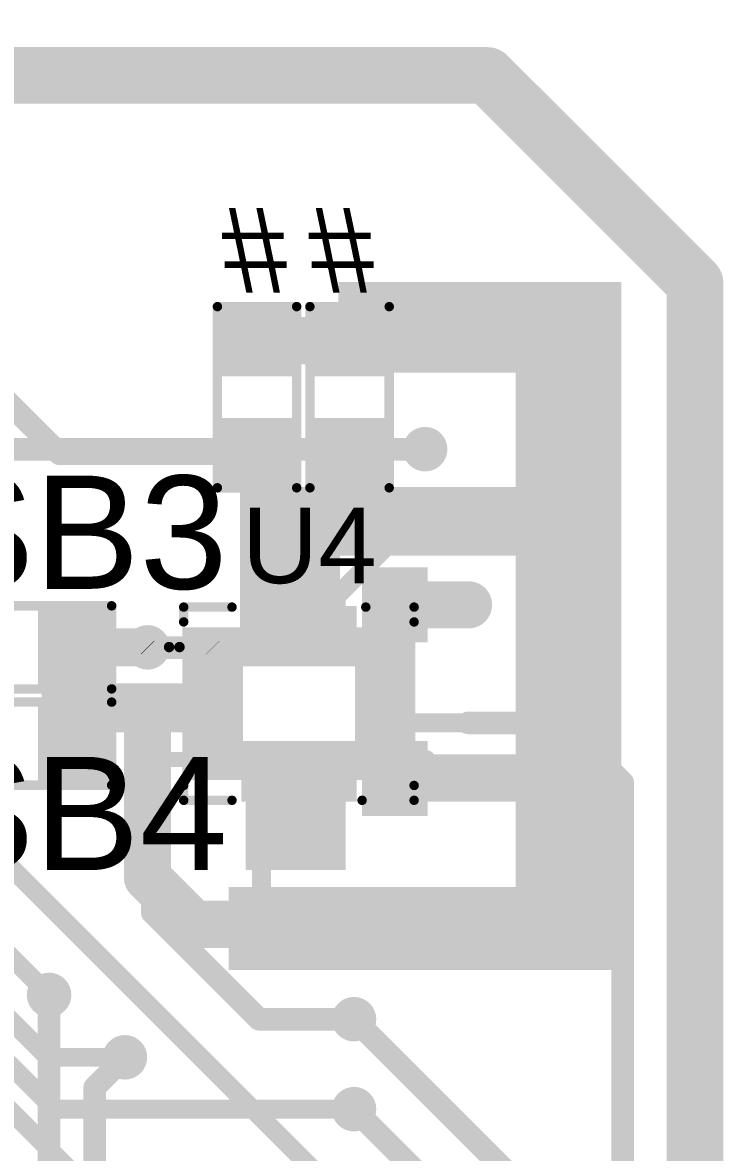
# Model space of a CAD drawing. Header units: millimetres. Extents: x -1.36 to 1.18, y -0.07 to 2.63.
# Drawn here: x 0.582 to 0.953, y 1.037 to 1.636 of the extents above; entities that cross this region are included whole.
import ezdxf

# ---------------------------------------------------------------- set-up
doc = ezdxf.new("R2010")
doc.units = ezdxf.units.MM
doc.header["$MEASUREMENT"] = 0
for name, color, linetype in [('BottomLayer', 5, 'Continuous'), ('BottomPaste', 16, 'Continuous'), ('BottomSolder', 6, 'Continuous'), ('TopLayer', 1, 'Continuous'), ('TopOverlay', 2, 'Continuous'), ('TopPaste', 8, 'Continuous'), ('TopSolder', 216, 'Continuous'), ('ViaHoleLayer', 16, 'Continuous')]:
    doc.layers.add(name, color=color, linetype=linetype)
doc.styles.add('Arial', font='arial.ttf', dxfattribs={"height": 0.2})

# ---------------------------------------------------------------- blocks, each defined once
blk = doc.blocks.new('14_LGA__2_5_3__10')
at = {"layer": 'TopLayer'}
for points in [[(-0.0128, 0.04783), (-0.0128, 0.02382), (-0.02657, 0.02382), (-0.02657, 0.04783)], [(0.00689, 0.04783), (0.00689, 0.02382), (-0.00689, 0.02382), (-0.00689, 0.04783)], [(0.02657, 0.04783), (0.02657, 0.02382), (0.0128, 0.02382), (0.0128, 0.04783)], [(-0.05768, 0.03642), (-0.03366, 0.03642), (-0.03366, 0.02264), (-0.05768, 0.02264)], [(0.05768, 0.02264), (0.03366, 0.02264), (0.03366, 0.03642), (0.05768, 0.03642)], [(-0.05768, 0.01673), (-0.03366, 0.01673), (-0.03366, 0.00295), (-0.05768, 0.00295)], [(0.05768, 0.00295), (0.03366, 0.00295), (0.03366, 0.01673), (0.05768, 0.01673)], [(-0.05768, -0.00295), (-0.03366, -0.00295), (-0.03366, -0.01673), (-0.05768, -0.01673)], [(0.05768, -0.01673), (0.03366, -0.01673), (0.03366, -0.00295), (0.05768, -0.00295)], [(-0.05768, -0.02264), (-0.03366, -0.02264), (-0.03366, -0.03642), (-0.05768, -0.03642)], [(-0.02657, -0.04783), (-0.02657, -0.02382), (-0.0128, -0.02382), (-0.0128, -0.04783)], [(-0.00689, -0.04783), (-0.00689, -0.02382), (0.00689, -0.02382), (0.00689, -0.04783)], [(0.0128, -0.04783), (0.0128, -0.02382), (0.02657, -0.02382), (0.02657, -0.04783)], [(0.05768, -0.03642), (0.03366, -0.03642), (0.03366, -0.02264), (0.05768, -0.02264)]]:
    blk.add_hatch(color=1, dxfattribs=at).paths.add_polyline_path(points)
at = {"layer": 'TopPaste'}
for points in [[(-0.0128, 0.04783), (-0.0128, 0.02382), (-0.02657, 0.02382), (-0.02657, 0.04783)], [(0.00689, 0.04783), (0.00689, 0.02382), (-0.00689, 0.02382), (-0.00689, 0.04783)], [(0.02657, 0.04783), (0.02657, 0.02382), (0.0128, 0.02382), (0.0128, 0.04783)], [(-0.05768, 0.03642), (-0.03366, 0.03642), (-0.03366, 0.02264), (-0.05768, 0.02264)], [(0.05768, 0.02264), (0.03366, 0.02264), (0.03366, 0.03642), (0.05768, 0.03642)], [(-0.05768, 0.01673), (-0.03366, 0.01673), (-0.03366, 0.00295), (-0.05768, 0.00295)], [(0.05768, 0.00295), (0.03366, 0.00295), (0.03366, 0.01673), (0.05768, 0.01673)], [(-0.05768, -0.00295), (-0.03366, -0.00295), (-0.03366, -0.01673), (-0.05768, -0.01673)], [(0.05768, -0.01673), (0.03366, -0.01673), (0.03366, -0.00295), (0.05768, -0.00295)], [(-0.05768, -0.02264), (-0.03366, -0.02264), (-0.03366, -0.03642), (-0.05768, -0.03642)], [(-0.02657, -0.04783), (-0.02657, -0.02382), (-0.0128, -0.02382), (-0.0128, -0.04783)], [(-0.00689, -0.04783), (-0.00689, -0.02382), (0.00689, -0.02382), (0.00689, -0.04783)], [(0.0128, -0.04783), (0.0128, -0.02382), (0.02657, -0.02382), (0.02657, -0.04783)], [(0.05768, -0.03642), (0.03366, -0.03642), (0.03366, -0.02264), (0.05768, -0.02264)]]:
    blk.add_hatch(color=8, dxfattribs=at).paths.add_polyline_path(points)
at = {"layer": 'TopSolder'}
for points in [[(-0.0088, 0.05183), (-0.0088, 0.01982), (-0.03057, 0.01982), (-0.03057, 0.05183)], [(0.01089, 0.05183), (0.01089, 0.01982), (-0.01089, 0.01982), (-0.01089, 0.05183)], [(0.03057, 0.05183), (0.03057, 0.01982), (0.0088, 0.01982), (0.0088, 0.05183)], [(-0.06168, 0.04042), (-0.02966, 0.04042), (-0.02966, 0.01864), (-0.06168, 0.01864)], [(0.06168, 0.01864), (0.02966, 0.01864), (0.02966, 0.04042), (0.06168, 0.04042)], [(-0.06168, 0.02073), (-0.02966, 0.02073), (-0.02966, -0.00105), (-0.06168, -0.00105)], [(0.06168, -0.00105), (0.02966, -0.00105), (0.02966, 0.02073), (0.06168, 0.02073)], [(-0.06168, 0.00105), (-0.02966, 0.00105), (-0.02966, -0.02073), (-0.06168, -0.02073)], [(0.06168, -0.02073), (0.02966, -0.02073), (0.02966, 0.00105), (0.06168, 0.00105)], [(-0.06168, -0.01864), (-0.02966, -0.01864), (-0.02966, -0.04042), (-0.06168, -0.04042)], [(-0.03057, -0.05183), (-0.03057, -0.01982), (-0.0088, -0.01982), (-0.0088, -0.05183)], [(-0.01089, -0.05183), (-0.01089, -0.01982), (0.01089, -0.01982), (0.01089, -0.05183)], [(0.0088, -0.05183), (0.0088, -0.01982), (0.03057, -0.01982), (0.03057, -0.05183)], [(0.06168, -0.04042), (0.02966, -0.04042), (0.02966, -0.01864), (0.06168, -0.01864)]]:
    blk.add_hatch(color=216, dxfattribs=at).paths.add_polyline_path(points)
at = {"layer": 'TopOverlay', "const_width": 0.005}
for points in [[(-0.06102, 0.05118), (-0.03543, 0.05118)], [(-0.06102, 0.04331), (-0.06102, 0.05118)], [(0.03543, 0.05118), (0.06102, 0.05118)], [(0.06102, 0.04331), (0.06102, 0.05118)], [(-0.06102, -0.05118), (-0.06102, -0.04331)], [(0.06102, -0.05118), (0.06102, -0.04331)], [(-0.06102, -0.05118), (-0.03543, -0.05118)], [(0.03346, -0.05118), (0.06102, -0.05118)]]:
    blk.add_lwpolyline(points, dxfattribs=at)
at = {"layer": 'TopOverlay'}
for points, const_width in [([(-0.06227, 0.05118, 1), (-0.05977, 0.05118, 1)], 0.0025), ([(-0.06227, 0.05118, 1), (-0.05977, 0.05118, 1)], 0.0025), ([(-0.03668, 0.05118, 1), (-0.03418, 0.05118, 1)], 0.0025), ([(0.03418, 0.05118, 1), (0.03668, 0.05118, 1)], 0.0025), ([(0.05977, 0.05118, 1), (0.06227, 0.05118, 1)], 0.0025), ([(0.05977, 0.05118, 1), (0.06227, 0.05118, 1)], 0.0025), ([(-0.06227, 0.04331, 1), (-0.05977, 0.04331, 1)], 0.0025), ([(0.05977, 0.04331, 1), (0.06227, 0.04331, 1)], 0.0025), ([(-0.06324, 0.03, 1), (-0.06876, 0.03, 1)], 0.00551), ([(-0.07013, 0.03, 1), (-0.06738, 0.03, 1)], 0.00276), ([(-0.06462, 0.03, 1), (-0.06187, 0.03, 1)], 0.00276), ([(-0.06227, -0.04331, 1), (-0.05977, -0.04331, 1)], 0.0025), ([(0.05977, -0.04331, 1), (0.06227, -0.04331, 1)], 0.0025), ([(-0.06227, -0.05118, 1), (-0.05977, -0.05118, 1)], 0.0025), ([(-0.06227, -0.05118, 1), (-0.05977, -0.05118, 1)], 0.0025), ([(-0.03668, -0.05118, 1), (-0.03418, -0.05118, 1)], 0.0025), ([(0.03221, -0.05118, 1), (0.03471, -0.05118, 1)], 0.0025), ([(0.05977, -0.05118, 1), (0.06227, -0.05118, 1)], 0.0025), ([(0.05977, -0.05118, 1), (0.06227, -0.05118, 1)], 0.0025)]:
    blk.add_lwpolyline(points, format="xyb", close=True, dxfattribs=dict(at, const_width=const_width))
blk = doc.blocks.new('S______B______22')
at = {"layer": 'TopLayer'}
for points in [[(-0.045, -0.0175), (-0.045, 0.0175), (-0.015, 0.0175), (-0.015, -0.0175)], [(0.015, -0.0175), (0.015, 0.0175), (0.045, 0.0175), (0.045, -0.0175)]]:
    blk.add_hatch(color=1, dxfattribs=at).paths.add_polyline_path(points)
at = {"layer": 'TopPaste'}
for points in [[(-0.045, -0.0175), (-0.045, 0.0175), (-0.015, 0.0175), (-0.015, -0.0175)], [(0.015, -0.0175), (0.015, 0.0175), (0.045, 0.0175), (0.045, -0.0175)]]:
    blk.add_hatch(color=8, dxfattribs=at).paths.add_polyline_path(points)
at = {"layer": 'TopSolder'}
for points in [[(-0.049, -0.0215), (-0.049, 0.0215), (-0.011, 0.0215), (-0.011, -0.0215)], [(0.011, -0.0215), (0.011, 0.0215), (0.049, 0.0215), (0.049, -0.0215)]]:
    blk.add_hatch(color=216, dxfattribs=at).paths.add_polyline_path(points)
at = {"layer": 'TopOverlay', "const_width": 0.005}
for points in [[(-0.05, 0.022), (0.05, 0.022)], [(-0.05, -0.022), (-0.05, 0.022)], [(0.05, -0.022), (0.05, 0.022)], [(-0.05, -0.022), (0.05, -0.022)]]:
    blk.add_lwpolyline(points, dxfattribs=at)
at = {"layer": 'TopOverlay', "const_width": 0.0025}
for points in [[(-0.05125, 0.022, 1), (-0.04875, 0.022, 1)], [(-0.05125, 0.022, 1), (-0.04875, 0.022, 1)], [(0.04875, 0.022, 1), (0.05125, 0.022, 1)], [(0.04875, 0.022, 1), (0.05125, 0.022, 1)], [(-0.05125, -0.022, 1), (-0.04875, -0.022, 1)], [(-0.05125, -0.022, 1), (-0.04875, -0.022, 1)], [(0.04875, -0.022, 1), (0.05125, -0.022, 1)], [(0.04875, -0.022, 1), (0.05125, -0.022, 1)]]:
    blk.add_lwpolyline(points, format="xyb", close=True, dxfattribs=at)
blk = doc.blocks.new('S______B______23')
at = {"layer": 'TopLayer'}
for points in [[(-0.045, -0.0175), (-0.045, 0.0175), (-0.015, 0.0175), (-0.015, -0.0175)], [(0.015, -0.0175), (0.015, 0.0175), (0.045, 0.0175), (0.045, -0.0175)]]:
    blk.add_hatch(color=1, dxfattribs=at).paths.add_polyline_path(points)
at = {"layer": 'TopPaste'}
for points in [[(-0.045, -0.0175), (-0.045, 0.0175), (-0.015, 0.0175), (-0.015, -0.0175)], [(0.015, -0.0175), (0.015, 0.0175), (0.045, 0.0175), (0.045, -0.0175)]]:
    blk.add_hatch(color=8, dxfattribs=at).paths.add_polyline_path(points)
at = {"layer": 'TopSolder'}
for points in [[(-0.049, -0.0215), (-0.049, 0.0215), (-0.011, 0.0215), (-0.011, -0.0215)], [(0.011, -0.0215), (0.011, 0.0215), (0.049, 0.0215), (0.049, -0.0215)]]:
    blk.add_hatch(color=216, dxfattribs=at).paths.add_polyline_path(points)
at = {"layer": 'TopOverlay', "const_width": 0.005}
for points in [[(-0.05, 0.022), (0.05, 0.022)], [(-0.05, -0.022), (-0.05, 0.022)], [(0.05, -0.022), (0.05, 0.022)], [(-0.05, -0.022), (0.05, -0.022)]]:
    blk.add_lwpolyline(points, dxfattribs=at)
at = {"layer": 'TopOverlay', "const_width": 0.0025}
for points in [[(-0.05125, 0.022, 1), (-0.04875, 0.022, 1)], [(-0.05125, 0.022, 1), (-0.04875, 0.022, 1)], [(0.04875, 0.022, 1), (0.05125, 0.022, 1)], [(0.04875, 0.022, 1), (0.05125, 0.022, 1)], [(-0.05125, -0.022, 1), (-0.04875, -0.022, 1)], [(-0.05125, -0.022, 1), (-0.04875, -0.022, 1)], [(0.04875, -0.022, 1), (0.05125, -0.022, 1)], [(0.04875, -0.022, 1), (0.05125, -0.022, 1)]]:
    blk.add_lwpolyline(points, format="xyb", close=True, dxfattribs=at)
blk = doc.blocks.new('R__0603_76')
at = {"layer": 'TopLayer'}
for points in [[(-0.015, 0.0175), (-0.015, -0.0175), (-0.045, -0.0175), (-0.045, 0.0175)], [(0.045, 0.0175), (0.045, -0.0175), (0.015, -0.0175), (0.015, 0.0175)]]:
    blk.add_hatch(color=1, dxfattribs=at).paths.add_polyline_path(points)
at = {"layer": 'TopPaste'}
for points in [[(-0.015, 0.0175), (-0.015, -0.0175), (-0.045, -0.0175), (-0.045, 0.0175)], [(0.045, 0.0175), (0.045, -0.0175), (0.015, -0.0175), (0.015, 0.0175)]]:
    blk.add_hatch(color=8, dxfattribs=at).paths.add_polyline_path(points)
at = {"layer": 'TopSolder'}
for points in [[(-0.011, 0.0215), (-0.011, -0.0215), (-0.049, -0.0215), (-0.049, 0.0215)], [(0.049, 0.0215), (0.049, -0.0215), (0.011, -0.0215), (0.011, 0.0215)]]:
    blk.add_hatch(color=216, dxfattribs=at).paths.add_polyline_path(points)
at = {"layer": 'TopOverlay', "const_width": 0.005}
for points in [[(-0.048, 0.021), (0.048, 0.021)], [(-0.048, 0.021), (-0.048, -0.021)], [(0.048, 0.021), (0.048, -0.021)], [(-0.048, -0.021), (0.048, -0.021)]]:
    blk.add_lwpolyline(points, dxfattribs=at)
at = {"layer": 'TopOverlay', "const_width": 0.0025}
for points in [[(-0.04925, 0.021, 1), (-0.04675, 0.021, 1)], [(-0.04925, 0.021, 1), (-0.04675, 0.021, 1)], [(0.04675, 0.021, 1), (0.04925, 0.021, 1)], [(0.04675, 0.021, 1), (0.04925, 0.021, 1)], [(-0.04925, -0.021, 1), (-0.04675, -0.021, 1)], [(-0.04925, -0.021, 1), (-0.04675, -0.021, 1)], [(0.04675, -0.021, 1), (0.04925, -0.021, 1)], [(0.04675, -0.021, 1), (0.04925, -0.021, 1)]]:
    blk.add_lwpolyline(points, format="xyb", close=True, dxfattribs=at)
blk = doc.blocks.new('R__0603_77')
at = {"layer": 'TopLayer'}
for points in [[(-0.015, 0.0175), (-0.015, -0.0175), (-0.045, -0.0175), (-0.045, 0.0175)], [(0.045, 0.0175), (0.045, -0.0175), (0.015, -0.0175), (0.015, 0.0175)]]:
    blk.add_hatch(color=1, dxfattribs=at).paths.add_polyline_path(points)
at = {"layer": 'TopPaste'}
for points in [[(-0.015, 0.0175), (-0.015, -0.0175), (-0.045, -0.0175), (-0.045, 0.0175)], [(0.045, 0.0175), (0.045, -0.0175), (0.015, -0.0175), (0.015, 0.0175)]]:
    blk.add_hatch(color=8, dxfattribs=at).paths.add_polyline_path(points)
at = {"layer": 'TopSolder'}
for points in [[(-0.011, 0.0215), (-0.011, -0.0215), (-0.049, -0.0215), (-0.049, 0.0215)], [(0.049, 0.0215), (0.049, -0.0215), (0.011, -0.0215), (0.011, 0.0215)]]:
    blk.add_hatch(color=216, dxfattribs=at).paths.add_polyline_path(points)
at = {"layer": 'TopOverlay', "const_width": 0.005}
for points in [[(-0.048, 0.021), (0.048, 0.021)], [(-0.048, 0.021), (-0.048, -0.021)], [(0.048, 0.021), (0.048, -0.021)], [(-0.048, -0.021), (0.048, -0.021)]]:
    blk.add_lwpolyline(points, dxfattribs=at)
at = {"layer": 'TopOverlay', "const_width": 0.0025}
for points in [[(-0.04925, 0.021, 1), (-0.04675, 0.021, 1)], [(-0.04925, 0.021, 1), (-0.04675, 0.021, 1)], [(0.04675, 0.021, 1), (0.04925, 0.021, 1)], [(0.04675, 0.021, 1), (0.04925, 0.021, 1)], [(-0.04925, -0.021, 1), (-0.04675, -0.021, 1)], [(-0.04925, -0.021, 1), (-0.04675, -0.021, 1)], [(0.04675, -0.021, 1), (0.04925, -0.021, 1)], [(0.04675, -0.021, 1), (0.04925, -0.021, 1)]]:
    blk.add_lwpolyline(points, format="xyb", close=True, dxfattribs=at)
blk = doc.blocks.new('R__0603_B_78')
at = {"layer": 'BottomLayer'}
for points in [[(-0.045, -0.0175), (-0.045, 0.0175), (-0.015, 0.0175), (-0.015, -0.0175)], [(0.015, -0.0175), (0.015, 0.0175), (0.045, 0.0175), (0.045, -0.0175)]]:
    blk.add_hatch(color=5, dxfattribs=at).paths.add_polyline_path(points)
at = {"layer": 'BottomPaste'}
for points in [[(-0.045, -0.0175), (-0.045, 0.0175), (-0.015, 0.0175), (-0.015, -0.0175)], [(0.015, -0.0175), (0.015, 0.0175), (0.045, 0.0175), (0.045, -0.0175)]]:
    blk.add_hatch(color=16, dxfattribs=at).paths.add_polyline_path(points)
at = {"layer": 'BottomSolder'}
for points in [[(-0.049, -0.0215), (-0.049, 0.0215), (-0.011, 0.0215), (-0.011, -0.0215)], [(0.011, -0.0215), (0.011, 0.0215), (0.049, 0.0215), (0.049, -0.0215)]]:
    blk.add_hatch(color=6, dxfattribs=at).paths.add_polyline_path(points)
blk = doc.blocks.new('C__0603_B_92')
at = {"layer": 'BottomLayer'}
for points in [[(-0.045, -0.0175), (-0.045, 0.0175), (-0.015, 0.0175), (-0.015, -0.0175)], [(0.015, -0.0175), (0.015, 0.0175), (0.045, 0.0175), (0.045, -0.0175)]]:
    blk.add_hatch(color=5, dxfattribs=at).paths.add_polyline_path(points)
at = {"layer": 'BottomPaste'}
for points in [[(-0.045, -0.0175), (-0.045, 0.0175), (-0.015, 0.0175), (-0.015, -0.0175)], [(0.015, -0.0175), (0.015, 0.0175), (0.045, 0.0175), (0.045, -0.0175)]]:
    blk.add_hatch(color=16, dxfattribs=at).paths.add_polyline_path(points)
at = {"layer": 'BottomSolder'}
for points in [[(-0.04736, -0.01986), (-0.04736, 0.01986), (-0.01264, 0.01986), (-0.01264, -0.01986)], [(0.01264, -0.01986), (0.01264, 0.01986), (0.04736, 0.01986), (0.04736, -0.01986)]]:
    blk.add_hatch(color=6, dxfattribs=at).paths.add_polyline_path(points)
blk = doc.blocks.new('C__0603_B_93')
at = {"layer": 'BottomLayer'}
for points in [[(-0.045, -0.0175), (-0.045, 0.0175), (-0.015, 0.0175), (-0.015, -0.0175)], [(0.015, -0.0175), (0.015, 0.0175), (0.045, 0.0175), (0.045, -0.0175)]]:
    blk.add_hatch(color=5, dxfattribs=at).paths.add_polyline_path(points)
at = {"layer": 'BottomPaste'}
for points in [[(-0.045, -0.0175), (-0.045, 0.0175), (-0.015, 0.0175), (-0.015, -0.0175)], [(0.015, -0.0175), (0.015, 0.0175), (0.045, 0.0175), (0.045, -0.0175)]]:
    blk.add_hatch(color=16, dxfattribs=at).paths.add_polyline_path(points)
at = {"layer": 'BottomSolder'}
for points in [[(-0.04736, -0.01986), (-0.04736, 0.01986), (-0.01264, 0.01986), (-0.01264, -0.01986)], [(0.01264, -0.01986), (0.01264, 0.01986), (0.04736, 0.01986), (0.04736, -0.01986)]]:
    blk.add_hatch(color=6, dxfattribs=at).paths.add_polyline_path(points)

msp = doc.modelspace()

# ---------------------------------------------------------------- hatches: boundary and pattern name
at = {"layer": 'BottomLayer'}
for points in [[(0.749, 1.45053), (0.852, 1.45053), (0.852, 1.49853), (0.749, 1.49853)], [(0.843, 1.158), (0.899, 1.158), (0.899, 1.49853), (0.843, 1.49853)], [(0.697, 1.30953), (0.75, 1.30953), (0.75, 1.39), (0.697, 1.39)], [(0.724, 1.35353), (0.868, 1.35353), (0.868, 1.39), (0.724, 1.39)], [(0.7, 1.187), (0.753, 1.187), (0.753, 1.251), (0.7, 1.251)], [(0.691, 1.134), (0.898, 1.134), (0.898, 1.178), (0.691, 1.178)]]:
    msp.add_hatch(color=5, dxfattribs=at).paths.add_polyline_path(points)
h = msp.add_hatch(color=5, dxfattribs=at)
edge = h.paths.add_edge_path()
edge.add_arc((0.795, 1.46753), 0.01181, 0, 360)
h = msp.add_hatch(color=5, dxfattribs=at)
edge = h.paths.add_edge_path()
edge.add_arc((0.795, 1.41), 0.01181, 0, 360)
h = msp.add_hatch(color=5, dxfattribs=at)
edge = h.paths.add_edge_path()
edge.add_arc((0.788, 1.372), 0.01181, 0, 360)
h = msp.add_hatch(color=5, dxfattribs=at)
edge = h.paths.add_edge_path()
edge.add_arc((0.818, 1.32753), 0.01181, 0, 360)
h = msp.add_hatch(color=5, dxfattribs=at)
edge = h.paths.add_edge_path()
edge.add_arc((0.648, 1.305), 0.01181, 0, 360)
h = msp.add_hatch(color=5, dxfattribs=at)
edge = h.paths.add_edge_path()
edge.add_arc((0.648, 1.273), 0.01181, 0, 360)
h = msp.add_hatch(color=5, dxfattribs=at)
edge = h.paths.add_edge_path()
edge.add_arc((0.85675, 1.23578), 0.01181, 0, 360)
h = msp.add_hatch(color=5, dxfattribs=at)
edge = h.paths.add_edge_path()
edge.add_arc((0.738, 1.203), 0.01181, 0, 360)
h = msp.add_hatch(color=5, dxfattribs=at)
edge = h.paths.add_edge_path()
edge.add_arc((0.70817, 1.16082), 0.01181, 0, 360)
h = msp.add_hatch(color=5, dxfattribs=at)
edge = h.paths.add_edge_path()
edge.add_arc((0.59584, 1.12084), 0.01181, 0, 360)
h = msp.add_hatch(color=5, dxfattribs=at)
edge = h.paths.add_edge_path()
edge.add_arc((0.75734, 1.108), 0.01181, 0, 360)
h = msp.add_hatch(color=5, dxfattribs=at)
edge = h.paths.add_edge_path()
edge.add_arc((0.636, 1.08781), 0.01181, 0, 360)
h = msp.add_hatch(color=5, dxfattribs=at)
edge = h.paths.add_edge_path()
edge.add_arc((0.75734, 1.06034), 0.01181, 0, 360)
at = {"layer": 'TopLayer'}
h = msp.add_hatch(color=1, dxfattribs=at)
edge = h.paths.add_edge_path()
edge.add_arc((0.795, 1.46753), 0.01181, 0, 360)
h = msp.add_hatch(color=1, dxfattribs=at)
edge = h.paths.add_edge_path()
edge.add_arc((0.795, 1.41), 0.01181, 0, 360)
h = msp.add_hatch(color=1, dxfattribs=at)
edge = h.paths.add_edge_path()
edge.add_arc((0.788, 1.372), 0.01181, 0, 360)
h = msp.add_hatch(color=1, dxfattribs=at)
edge = h.paths.add_edge_path()
edge.add_arc((0.818, 1.32753), 0.01181, 0, 360)
for points in [[(0.625, 1.236), (0.625, 1.323), (0.592, 1.323), (0.592, 1.236)], [(0.601, 1.26), (0.694, 1.26), (0.694, 1.286), (0.601, 1.286)], [(0.723, 1.187), (0.753, 1.187), (0.753, 1.249), (0.723, 1.249)]]:
    msp.add_hatch(color=1, dxfattribs=at).paths.add_polyline_path(points)
h = msp.add_hatch(color=1, dxfattribs=at)
edge = h.paths.add_edge_path()
edge.add_arc((0.648, 1.305), 0.01181, 0, 360)
h = msp.add_hatch(color=1, dxfattribs=at)
edge = h.paths.add_edge_path()
edge.add_arc((0.648, 1.273), 0.01181, 0, 360)
h = msp.add_hatch(color=1, dxfattribs=at)
edge = h.paths.add_edge_path()
edge.add_arc((0.85675, 1.23578), 0.01181, 0, 360)
h = msp.add_hatch(color=1, dxfattribs=at)
edge = h.paths.add_edge_path()
edge.add_arc((0.738, 1.203), 0.01181, 0, 360)
h = msp.add_hatch(color=1, dxfattribs=at)
edge = h.paths.add_edge_path()
edge.add_arc((0.70817, 1.16082), 0.01181, 0, 360)
h = msp.add_hatch(color=1, dxfattribs=at)
edge = h.paths.add_edge_path()
edge.add_arc((0.59584, 1.12084), 0.01181, 0, 360)
h = msp.add_hatch(color=1, dxfattribs=at)
edge = h.paths.add_edge_path()
edge.add_arc((0.75734, 1.108), 0.01181, 0, 360)
h = msp.add_hatch(color=1, dxfattribs=at)
edge = h.paths.add_edge_path()
edge.add_arc((0.636, 1.08781), 0.01181, 0, 360)
h = msp.add_hatch(color=1, dxfattribs=at)
edge = h.paths.add_edge_path()
edge.add_arc((0.75734, 1.06034), 0.01181, 0, 360)
at = {"layer": 'ViaHoleLayer'}
h = msp.add_hatch(color=16, dxfattribs=at)
edge = h.paths.add_edge_path()
edge.add_arc((0.795, 1.46753), 0.00591, 0, 360)
h = msp.add_hatch(color=16, dxfattribs=at)
edge = h.paths.add_edge_path()
edge.add_arc((0.795, 1.41), 0.00591, 0, 360)
h = msp.add_hatch(color=16, dxfattribs=at)
edge = h.paths.add_edge_path()
edge.add_arc((0.788, 1.372), 0.00591, 0, 360)
h = msp.add_hatch(color=16, dxfattribs=at)
edge = h.paths.add_edge_path()
edge.add_arc((0.818, 1.32753), 0.00591, 0, 360)
h = msp.add_hatch(color=16, dxfattribs=at)
edge = h.paths.add_edge_path()
edge.add_arc((0.648, 1.305), 0.00591, 0, 360)
h = msp.add_hatch(color=16, dxfattribs=at)
edge = h.paths.add_edge_path()
edge.add_arc((0.648, 1.273), 0.00591, 0, 360)
h = msp.add_hatch(color=16, dxfattribs=at)
edge = h.paths.add_edge_path()
edge.add_arc((0.85675, 1.23578), 0.00591, 0, 360)
h = msp.add_hatch(color=16, dxfattribs=at)
edge = h.paths.add_edge_path()
edge.add_arc((0.738, 1.203), 0.00591, 0, 360)
h = msp.add_hatch(color=16, dxfattribs=at)
edge = h.paths.add_edge_path()
edge.add_arc((0.70817, 1.16082), 0.00591, 0, 360)
h = msp.add_hatch(color=16, dxfattribs=at)
edge = h.paths.add_edge_path()
edge.add_arc((0.59584, 1.12084), 0.00591, 0, 360)
h = msp.add_hatch(color=16, dxfattribs=at)
edge = h.paths.add_edge_path()
edge.add_arc((0.75734, 1.108), 0.00591, 0, 360)
h = msp.add_hatch(color=16, dxfattribs=at)
edge = h.paths.add_edge_path()
edge.add_arc((0.636, 1.08781), 0.00591, 0, 360)
h = msp.add_hatch(color=16, dxfattribs=at)
edge = h.paths.add_edge_path()
edge.add_arc((0.75734, 1.06034), 0.00591, 0, 360)

# ---------------------------------------------------------------- linework, layer by layer
at = {"layer": 'BottomLayer'}
for points, const_width in [([(0.55999, 1.41), (0.795, 1.41)], 0.012), ([(0.731, 1.36753), (0.742, 1.36753)], 0.025), ([(0.779, 1.32753), (0.818, 1.32753)], 0.025), ([(0.609, 1.305), (0.648, 1.305)], 0.02), ([(0.648, 1.183), (0.648, 1.273)], 0.025), ([(0.779, 1.23553), (0.78125, 1.23553)], 0.025), ([(0.78125, 1.23553), (0.7815, 1.23578)], 0.025), ([(0.7815, 1.23578), (0.85675, 1.23578)], 0.025), ([(0.85675, 1.23578), (0.85781, 1.23472)], 0.025), ([(0.573, 1.191), (0.771, 0.993)], 0.01), ([(0.648, 1.183), (0.67272, 1.15828)], 0.025), ([(0.67272, 1.15828), (0.70563, 1.15828)], 0.025), ([(0.70563, 1.15828), (0.70817, 1.16082)], 0.02), ([(0.59584, 0.26484), (0.59584, 1.12084)], 0.012), ([(0.75734, 1.108), (0.87481, 0.99053)], 0.012), ([(0.62, 1.07181), (0.636, 1.08781)], 0.012), ([(0.62, 0.256), (0.62, 1.07181)], 0.012), ([(0.75734, 1.06034), (0.808, 1.00967)], 0.012)]:
    msp.add_lwpolyline(points, dxfattribs=dict(at, const_width=const_width))
for points, const_width in [([(0.792, 1.41, 1), (0.798, 1.41, 1)], 0.006), ([(0.72475, 1.36753, 1), (0.73725, 1.36753, 1)], 0.0125), ([(0.73575, 1.36753, 1), (0.74825, 1.36753, 1)], 0.0125), ([(0.77275, 1.32753, 1), (0.78525, 1.32753, 1)], 0.0125), ([(0.81175, 1.32753, 1), (0.82425, 1.32753, 1)], 0.0125), ([(0.604, 1.305, 1), (0.614, 1.305, 1)], 0.01), ([(0.643, 1.305, 1), (0.653, 1.305, 1)], 0.01), ([(0.64175, 1.273, 1), (0.65425, 1.273, 1)], 0.0125), ([(0.77275, 1.23553, 1), (0.78525, 1.23553, 1)], 0.0125), ([(0.775, 1.23553, 1), (0.7875, 1.23553, 1)], 0.0125), ([(0.775, 1.23553, 1), (0.7875, 1.23553, 1)], 0.0125), ([(0.77525, 1.23578, 1), (0.78775, 1.23578, 1)], 0.0125), ([(0.77525, 1.23578, 1), (0.78775, 1.23578, 1)], 0.0125), ([(0.8505, 1.23578, 1), (0.863, 1.23578, 1)], 0.0125), ([(0.8505, 1.23578, 1), (0.863, 1.23578, 1)], 0.0125), ([(0.85156, 1.23472, 1), (0.86406, 1.23472, 1)], 0.0125), ([(0.64175, 1.183, 1), (0.65425, 1.183, 1)], 0.0125), ([(0.64175, 1.183, 1), (0.65425, 1.183, 1)], 0.0125), ([(0.66647, 1.15828, 1), (0.67897, 1.15828, 1)], 0.0125), ([(0.66647, 1.15828, 1), (0.67897, 1.15828, 1)], 0.0125), ([(0.69938, 1.15828, 1), (0.71188, 1.15828, 1)], 0.0125), ([(0.70063, 1.15828, 1), (0.71063, 1.15828, 1)], 0.01), ([(0.70317, 1.16082, 1), (0.71317, 1.16082, 1)], 0.01), ([(0.59284, 1.12084, 1), (0.59884, 1.12084, 1)], 0.006), ([(0.75434, 1.108, 1), (0.76034, 1.108, 1)], 0.006), ([(0.633, 1.08781, 1), (0.639, 1.08781, 1)], 0.006), ([(0.617, 1.07181, 1), (0.623, 1.07181, 1)], 0.006), ([(0.617, 1.07181, 1), (0.623, 1.07181, 1)], 0.006), ([(0.75434, 1.06034, 1), (0.76034, 1.06034, 1)], 0.006)]:
    msp.add_lwpolyline(points, format="xyb", close=True, dxfattribs=dict(at, const_width=const_width))
at = {"layer": 'TopLayer'}
for points, const_width in [([(0.379, 1.63), (0.60147, 1.40753)], 0.012), ([(0.444, 1.608), (0.828, 1.608)], 0.03), ([(0.828, 1.608), (0.938, 1.498)], 0.03), ([(0.938, 0.702), (0.938, 1.498)], 0.03), ([(0.706, 1.46753), (0.755, 1.46753)], 0.025), ([(0.755, 1.46753), (0.795, 1.46753)], 0.025), ([(0.60147, 1.40753), (0.706, 1.40753)], 0.012), ([(0.75671, 1.40673), (0.75997, 1.41)], 0.012), ([(0.75997, 1.41), (0.795, 1.41)], 0.012), ([(0.706, 1.40753), (0.70849, 1.40504)], 0.01), ([(0.70849, 1.31098), (0.70849, 1.40504)], 0.01), ([(0.755, 1.377), (0.755, 1.40753)], 0.01), ([(0.72817, 1.35017), (0.755, 1.377)], 0.01), ([(0.74786, 1.33186), (0.788, 1.372)], 0.01), ([(0.72817, 1.31098), (0.72817, 1.35017)], 0.01), ([(0.74786, 1.31098), (0.74786, 1.33186)], 0.01), ([(0.609, 1.254), (0.609, 1.305)], 0.02), ([(0.64816, 1.30484), (0.68234, 1.30484)], 0.012), ([(0.648, 1.305), (0.64816, 1.30484)], 0.01), ([(0.68234, 1.30484), (0.6825, 1.30468)], 0.01), ([(0.42304, 1.29364), (0.59584, 1.12084)], 0.01), ([(0.40905, 1.27395), (0.59519, 1.08781)], 0.01), ([(0.77415, 1.265), (0.81792, 1.265)], 0.01), ([(0.81792, 1.265), (0.868, 1.265)], 0.012), ([(0.868, 1.265), (0.89962, 1.23338)], 0.012), ([(0.6505, 1.23773), (0.65839, 1.24562)], 0.008), ([(0.65839, 1.24562), (0.6825, 1.24562)], 0.008), ([(0.6825, 1.24562), (0.6833, 1.24562)], 0.008), ([(0.77384, 1.24562), (0.79538, 1.24562)], 0.01), ([(0.79538, 1.24562), (0.80522, 1.23578)], 0.01), ([(0.6505, 1.22117), (0.6505, 1.23773)], 0.008), ([(0.70833, 1.16082), (0.70833, 1.23916)], 0.01), ([(0.80522, 1.23578), (0.81722, 1.23578)], 0.01), ([(0.81722, 1.23578), (0.85675, 1.23578)], 0.012), ([(0.89962, 0.76962), (0.89962, 1.23338)], 0.012), ([(0.6505, 1.1645), (0.6505, 1.22117)], 0.012), ([(0.44406, 1.2149), (0.59862, 1.06034)], 0.01), ([(0.43973, 1.19519), (0.62639, 1.00853)], 0.01), ([(0.6505, 1.1645), (0.707, 1.108)], 0.012), ([(0.707, 1.108), (0.75734, 1.108)], 0.012), ([(0.59519, 1.08781), (0.636, 1.08781)], 0.01), ([(0.59862, 1.06034), (0.75734, 1.06034)], 0.01)]:
    msp.add_lwpolyline(points, dxfattribs=dict(at, const_width=const_width))
for points, const_width in [([(0.8205, 1.608, 1), (0.8355, 1.608, 1)], 0.015), ([(0.8205, 1.608, 1), (0.8355, 1.608, 1)], 0.015), ([(0.9305, 1.498, 1), (0.9455, 1.498, 1)], 0.015), ([(0.9305, 1.498, 1), (0.9455, 1.498, 1)], 0.015), ([(0.69975, 1.46753, 1), (0.71225, 1.46753, 1)], 0.0125), ([(0.74875, 1.46753, 1), (0.76125, 1.46753, 1)], 0.0125), ([(0.74875, 1.46753, 1), (0.76125, 1.46753, 1)], 0.0125), ([(0.78875, 1.46753, 1), (0.80125, 1.46753, 1)], 0.0125), ([(0.59847, 1.40753, 1), (0.60447, 1.40753, 1)], 0.006), ([(0.59847, 1.40753, 1), (0.60447, 1.40753, 1)], 0.006), ([(0.703, 1.40753, 1), (0.709, 1.40753, 1)], 0.006), ([(0.75371, 1.40673, 1), (0.75971, 1.40673, 1)], 0.006), ([(0.75697, 1.41, 1), (0.76297, 1.41, 1)], 0.006), ([(0.75697, 1.41, 1), (0.76297, 1.41, 1)], 0.006), ([(0.792, 1.41, 1), (0.798, 1.41, 1)], 0.006), ([(0.7035, 1.40753, 1), (0.7085, 1.40753, 1)], 0.005), ([(0.70599, 1.40504, 1), (0.71099, 1.40504, 1)], 0.005), ([(0.70599, 1.40504, 1), (0.71099, 1.40504, 1)], 0.005), ([(0.7525, 1.40753, 1), (0.7575, 1.40753, 1)], 0.005), ([(0.7525, 1.377, 1), (0.7575, 1.377, 1)], 0.005), ([(0.7525, 1.377, 1), (0.7575, 1.377, 1)], 0.005), ([(0.7855, 1.372, 1), (0.7905, 1.372, 1)], 0.005), ([(0.72567, 1.35017, 1), (0.73067, 1.35017, 1)], 0.005), ([(0.72567, 1.35017, 1), (0.73067, 1.35017, 1)], 0.005), ([(0.74536, 1.33186, 1), (0.75036, 1.33186, 1)], 0.005), ([(0.74536, 1.33186, 1), (0.75036, 1.33186, 1)], 0.005), ([(0.604, 1.305, 1), (0.614, 1.305, 1)], 0.01), ([(0.70599, 1.31098, 1), (0.71099, 1.31098, 1)], 0.005), ([(0.72567, 1.31098, 1), (0.73067, 1.31098, 1)], 0.005), ([(0.74536, 1.31098, 1), (0.75036, 1.31098, 1)], 0.005), ([(0.64516, 1.30484, 1), (0.65116, 1.30484, 1)], 0.006), ([(0.6455, 1.305, 1), (0.6505, 1.305, 1)], 0.005), ([(0.64566, 1.30484, 1), (0.65066, 1.30484, 1)], 0.005), ([(0.67934, 1.30484, 1), (0.68534, 1.30484, 1)], 0.006), ([(0.67984, 1.30484, 1), (0.68484, 1.30484, 1)], 0.005), ([(0.68, 1.30468, 1), (0.685, 1.30468, 1)], 0.005), ([(0.77165, 1.265, 1), (0.77665, 1.265, 1)], 0.005), ([(0.81492, 1.265, 1), (0.82092, 1.265, 1)], 0.006), ([(0.81542, 1.265, 1), (0.82042, 1.265, 1)], 0.005), ([(0.865, 1.265, 1), (0.871, 1.265, 1)], 0.006), ([(0.865, 1.265, 1), (0.871, 1.265, 1)], 0.006), ([(0.604, 1.254, 1), (0.614, 1.254, 1)], 0.01), ([(0.65639, 1.24562, 1), (0.66039, 1.24562, 1)], 0.004), ([(0.65639, 1.24562, 1), (0.66039, 1.24562, 1)], 0.004), ([(0.6805, 1.24562, 1), (0.6845, 1.24562, 1)], 0.004), ([(0.6805, 1.24562, 1), (0.6845, 1.24562, 1)], 0.004), ([(0.6813, 1.24562, 1), (0.6853, 1.24562, 1)], 0.004), ([(0.77134, 1.24562, 1), (0.77634, 1.24562, 1)], 0.005), ([(0.79288, 1.24562, 1), (0.79788, 1.24562, 1)], 0.005), ([(0.79288, 1.24562, 1), (0.79788, 1.24562, 1)], 0.005), ([(0.6485, 1.23773, 1), (0.6525, 1.23773, 1)], 0.004), ([(0.6485, 1.23773, 1), (0.6525, 1.23773, 1)], 0.004), ([(0.70583, 1.23916, 1), (0.71083, 1.23916, 1)], 0.005), ([(0.80272, 1.23578, 1), (0.80772, 1.23578, 1)], 0.005), ([(0.80272, 1.23578, 1), (0.80772, 1.23578, 1)], 0.005), ([(0.81422, 1.23578, 1), (0.82022, 1.23578, 1)], 0.006), ([(0.81472, 1.23578, 1), (0.81972, 1.23578, 1)], 0.005), ([(0.85375, 1.23578, 1), (0.85975, 1.23578, 1)], 0.006), ([(0.89662, 1.23338, 1), (0.90262, 1.23338, 1)], 0.006), ([(0.89662, 1.23338, 1), (0.90262, 1.23338, 1)], 0.006), ([(0.6475, 1.22117, 1), (0.6535, 1.22117, 1)], 0.006), ([(0.6485, 1.22117, 1), (0.6525, 1.22117, 1)], 0.004), ([(0.6475, 1.1645, 1), (0.6535, 1.1645, 1)], 0.006), ([(0.6475, 1.1645, 1), (0.6535, 1.1645, 1)], 0.006), ([(0.70583, 1.16082, 1), (0.71083, 1.16082, 1)], 0.005), ([(0.59334, 1.12084, 1), (0.59834, 1.12084, 1)], 0.005), ([(0.704, 1.108, 1), (0.71, 1.108, 1)], 0.006), ([(0.704, 1.108, 1), (0.71, 1.108, 1)], 0.006), ([(0.75434, 1.108, 1), (0.76034, 1.108, 1)], 0.006), ([(0.59269, 1.08781, 1), (0.59769, 1.08781, 1)], 0.005), ([(0.59269, 1.08781, 1), (0.59769, 1.08781, 1)], 0.005), ([(0.6335, 1.08781, 1), (0.6385, 1.08781, 1)], 0.005), ([(0.59612, 1.06034, 1), (0.60112, 1.06034, 1)], 0.005), ([(0.59612, 1.06034, 1), (0.60112, 1.06034, 1)], 0.005), ([(0.75484, 1.06034, 1), (0.75984, 1.06034, 1)], 0.005)]:
    msp.add_lwpolyline(points, format="xyb", close=True, dxfattribs=dict(at, const_width=const_width))

# ---------------------------------------------------------------- block references
for name, p, rotation in [('R__0603_76', (0.706, 1.43753), 90), ('R__0603_77', (0.755, 1.43753), 90), ('C__0603_B_92', (0.749, 1.23553), 180)]:
    msp.add_blockref(name, p, dxfattribs=dict(rotation=rotation))
for name, p in [('C__0603_B_93', (0.749, 1.32753)), ('S______B______23', (0.579, 1.305)), ('14_LGA__2_5_3__10', (0.72817, 1.27515)), ('R__0603_B_78', (0.579, 1.305)), ('S______B______22', (0.579, 1.254))]:
    msp.add_blockref(name, p)

# ---------------------------------------------------------------- texts
at = {"layer": 'TopOverlay', "style": 'Arial', "text_generation_flag": 2}
for p in [(0.722, 1.493), (0.768, 1.493)]:
    msp.add_text('#', height=0.045, rotation=360, dxfattribs=at).set_placement(p)
at = {"layer": 'TopOverlay', "style": 'Arial'}
for s, height, p in [('SB3', 0.06, (0.532, 1.336)), ('U4', 0.04, (0.698, 1.339)), ('SB4', 0.06, (0.532, 1.187))]:
    msp.add_text(s, height=height, dxfattribs=at).set_placement(p)

doc.saveas('drawing.dxf')
